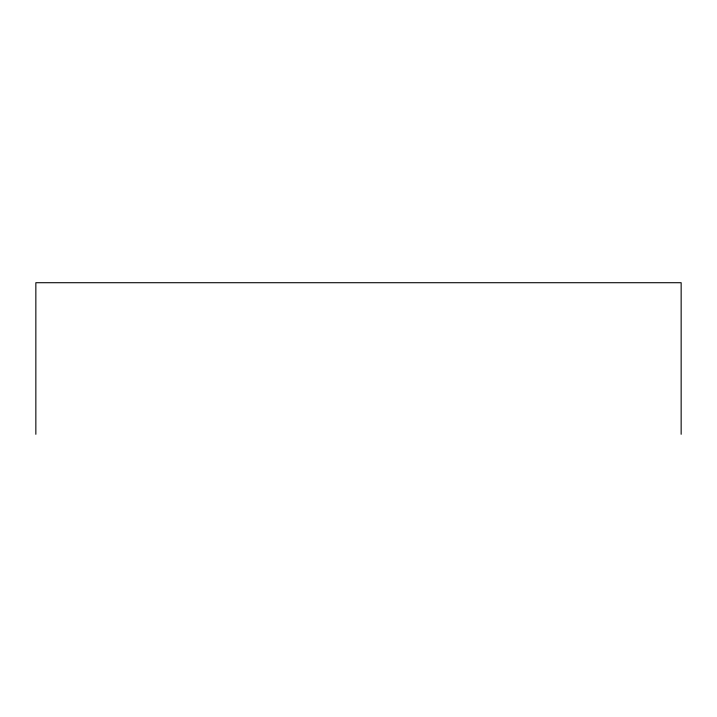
<?xml version="1.0" encoding="UTF-8"?>
<svg xmlns="http://www.w3.org/2000/svg" width="717" height="717" viewBox="0 0 717 717"><rect width="100%" height="100%" fill="white"/><g stroke="black" fill="none" stroke-linecap="round" stroke-linejoin="round"><path stroke-width="1.08" d="M681.15 434.287L681.15 282.713L35.85 282.713L35.85 434.287"/></g></svg>
